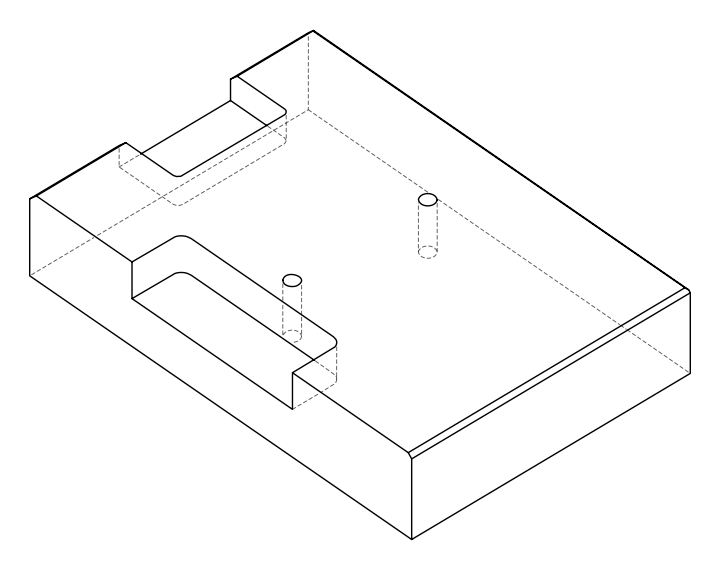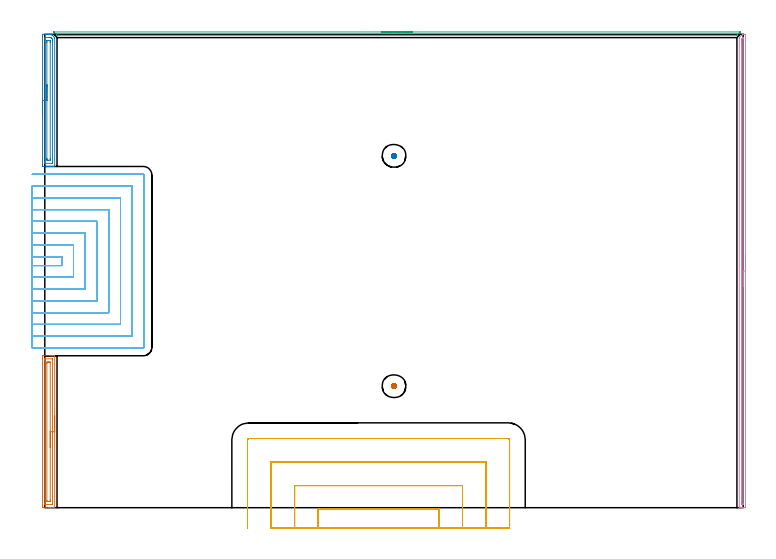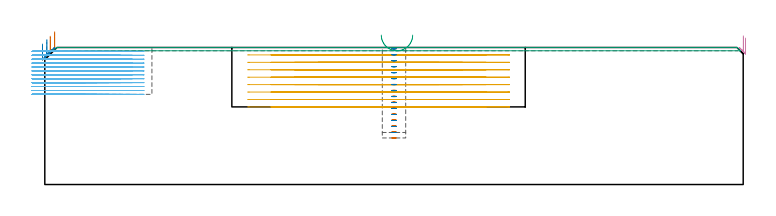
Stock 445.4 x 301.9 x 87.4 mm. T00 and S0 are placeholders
(PLAN: 8 operations, 3 tool changes, 88.8 min)
(1 AREA_MILL | FG_CHAMFER_SURFACE | UGT0205_001 | 2.54 min | 3093 mm3)
(2 AREA_MILL_1 | FG_CHAMFER_SURFACE_1 | UGT0205_001 | 2.23 min | 2707 mm3)
(3 AREA_MILL_2 | FG_CHAMFER_SURFACE_2 | UGT0205_001 | 3.64 min | 967 mm3)
(4 AREA_MILL_3 | FG_CHAMFER_SURFACE_3 | UGT0205_001 | 4.98 min | 2407 mm3)
(5 MILL_SLOT | SLOT_PARTIAL_RECTANGULAR | UGT0201_094 | Follow Part, ap 5, ae 75% | 24.43 min | 381770 mm3)
(6 MILL_SLOT_1 | SLOT_PARTIAL_RECTANGULAR_1 | NXT0201_010 | Follow Part, ap 2.5, ae 75% | 49.24 min | 245827 mm3)
(7 MILL_BLIND_HOLE_FROM_SOLID_MATERIAL | STEP1POCKET | NXT0201_011 | Spiral | 0.89 min | 10066 mm3)
(8 MILL_BLIND_HOLE_FROM_SOLID_MATERIAL_1 | STEP1POCKET_1 | NXT0201_011 | Spiral | 0.83 min | 9400 mm3)
(TOOL UGT0205_001 | Chamfer Mill 20 x 3 x 45 deg. | D20 FL50 Z2)
(TOOL UGT0201_094 | End mill 20 mm | D20 FL38 Z4)
(TOOL NXT0201_010 | ENDMILL 10mm [2P460-1000-NA 1630] | D10 FL30 Z6)
(TOOL NXT0201_011 | ENDMILL 12mm [2P460-1200-NA 1630] | D12 FL38 Z6)
(OP 1 AREA_MILL)
G17 G21 G94 G90
T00 M6
G54
G17 G0 G90 X6.3 Y58.45 S1061 M3
G43 Z97.4 H0
G94 G1 Y58.412 Z96.528 F250.
Y58.298 Z95.663
Y58.109 Z94.812
Y57.847 Z93.98
Y57.513 Z93.174
Y57.11 Z92.4
Y56.642 Z91.664
Y56.11 Z90.972
Y55.521 Z90.329
Y54.878 Z89.739
Y54.186 Z89.208
Y53.45 Z88.74
Y52.676 Z88.337
Y51.87 Z88.003
Y51.038 Z87.741
Y50.187 Z87.552
Y49.322 Z87.438
Y48.45 Z87.4
Y0.179
X6.298 Y0.01 Z87.389
X6.145 Y0.002 Z87.238
X5.987 Y0. Z87.086
X5.734 Z86.833
X5.031 Z86.126
X3.803 Z84.9
X3.277 Z84.372
X2.663 Z83.758
X-1.109 Y0.001 Z79.989
X-1.327 Y0.004 Z79.77
X-1.492 Y0.01 Z79.605
X-1.497 Y0.23 Z79.602
X-1.499 Y0.626 Z79.601
X-1.5 Y1.025 Z79.6
X-1.499 Y96.274 Z79.601
X-1.497 Y96.67 Z79.602
X-1.492 Y96.89 Z79.605
X-1.109 Y96.9 Z79.989
X3.277 Z84.372
X3.803 Z84.9
X4.154 Z85.25
X4.68 Z85.777
X5.031 Z86.126
X5.734 Z86.833
X5.987 Z87.086
X6.145 Y96.898 Z87.238
X6.297 Y96.89 Z87.389
X6.3 Y96.721 Z87.4
Y48.45
X4.886 Z85.986
X4.885 Y2.562 Z85.985
X4.884 Y2.414 Z85.984
X4.879 Y2.043 Z85.979
X4.871 Y2.01 Z85.971
X4.804 Y2.005 Z85.904
X4.696 Y2.001 Z85.796
X0.174 Y2. Z81.274
X-0.015 Y2.002 Z81.085
X-0.049 Y2.005 Z81.051
X-0.079 Y2.011 Z81.021
X-0.081 Y2.055 Z81.019
X-0.085 Y2.265 Z81.015
Y94.338
X-0.084 Y94.486 Z81.016
X-0.079 Y94.857 Z81.021
X-0.071 Y94.89 Z81.029
X-0.004 Y94.895 Z81.096
X0.105 Y94.899 Z81.205
X4.626 Y94.9 Z85.726
X4.815 Y94.898 Z85.915
X4.849 Y94.895 Z85.949
X4.879 Y94.889 Z85.979
X4.881 Y94.845 Z85.981
X4.885 Y94.636 Z85.985
X4.886 Y48.45 Z85.986
X3.471 Z84.571
Y4.898
X3.467 Y4.201 Z84.567
X3.464 Y4.011 Z84.564
X3.277 Y4.007 Z84.377
X2.597 Y4. Z83.697
X2.4 Z83.5
X1.72 Y4.001 Z82.82
X1.523 Y4.006 Z82.623
X1.335 Y4.013 Z82.435
X1.331 Y4.201 Z82.431
X1.329 Y4.399 Z82.429
Y92.002
X1.333 Y92.699 Z82.433
X1.336 Y92.889 Z82.436
X1.523 Y92.893 Z82.623
X2.203 Y92.9 Z83.303
X2.4 Z83.5
X3.08 Y92.899 Z84.18
X3.277 Y92.894 Z84.377
X3.465 Y92.887 Z84.565
X3.469 Y92.699 Z84.569
X3.471 Y92.501 Z84.571
Y48.45
Y47.578 Z84.61
Y46.714 Z84.723
Y45.862 Z84.912
Y45.03 Z85.175
Y44.224 Z85.508
Y43.45 Z85.911
Y42.714 Z86.38
Y42.022 Z86.911
Y41.379 Z87.5
Y40.79 Z88.144
Y40.259 Z88.836
Y39.79 Z89.571
Y39.387 Z90.345
Y39.053 Z91.151
Y38.791 Z91.983
Y38.602 Z92.835
Y38.488 Z93.7
Y38.45 Z94.571
G0 Z97.4
M5
M2
(OP 2 AREA_MILL_1)
G17 G21 G94 G90
T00 M6
G54
G17 G0 G90 X-1.5 Y249.75 S1061 M3
G43 Z97.4 H0
Z89.6
G94 G1 Y249.788 Z88.728 F250.
Y249.902 Z87.864
Y250.091 Z87.012
Y250.353 Z86.18
Y250.687 Z85.374
Y251.09 Z84.6
Y251.559 Z83.864
Y252.09 Z83.172
Y252.679 Z82.529
Y253.322 Z81.94
Y254.014 Z81.409
Y254.75 Z80.94
Y255.524 Z80.537
Y256.33 Z80.203
Y257.162 Z79.941
Y258.014 Z79.752
Y258.878 Z79.638
Y259.75 Z79.6
Y300.789
X-1.499 Y301.284 Z79.601
X-1.496 Y301.678 Z79.602
X-1.492 Y301.89 Z79.605
X-1.109 Y301.9 Z79.987
X0.646 Z81.74
X2.067 Z83.164
X2.4 Z83.496
X3.065 Z84.165
X4.154 Y301.899 Z85.253
X4.193 Y301.896 Z85.291
X4.221 Y301.88 Z85.32
X4.377 Y301.723 Z85.476
X4.447 Y301.655 Z85.543
X4.519 Y301.582 Z85.618
X4.665 Y301.436 Z85.764
X4.739 Y301.363 Z85.835
X4.816 Y301.284 Z85.916
X4.952 Y301.149 Z86.051
X5.032 Y301.07 Z86.128
X5.634 Y300.466 Z86.733
X6.156 Y299.944 Z87.254
X6.295 Y299.805 Z87.391
X6.3 Y299.498 Z87.4
Y217.769
X6.298 Y217.61 Z87.389
X6.154 Y217.603 Z87.246
X6.003 Y217.6 Z87.103
X5.697 Z86.796
X5.032 Z86.126
X3.822 Z84.918
X3.277 Z84.371
X-0.836 Z80.261
X-1.109 Y217.601 Z79.988
X-1.327 Y217.605 Z79.771
X-1.492 Y217.61 Z79.605
X-1.496 Y217.821 Z79.602
X-1.499 Y218.216 Z79.601
X-1.5 Y218.615 Z79.6
Y259.75
X-0.086 Z81.014
X-0.085 Y299.498 Z81.015
X-0.081 Y299.869 Z81.019
X-0.079 Y299.885 Z81.021
X-0.056 Y299.89 Z81.044
X0.014 Y299.896 Z81.114
X0.119 Y299.899 Z81.219
X2.883 Y299.9 Z83.983
X3.277 Y299.896 Z84.377
X3.672 Y299.89 Z84.772
X3.763 Y299.875 Z84.863
X3.818 Y299.825 Z84.918
X3.93 Y299.718 Z85.03
X4.153 Y299.498 Z85.253
X4.241 Y299.409 Z85.341
X4.565 Y299.08 Z85.665
X4.879 Y298.76 Z85.979
X4.881 Y298.604 Z85.981
X4.885 Y297.86 Z85.985
Y220.002
X4.881 Y219.631 Z85.981
X4.879 Y219.615 Z85.979
X4.856 Y219.61 Z85.956
X4.786 Y219.604 Z85.886
X4.681 Y219.601 Z85.781
X0.164 Y219.6 Z81.264
X-0.017 Y219.602 Z81.083
X-0.048 Y219.605 Z81.052
X-0.076 Y219.609 Z81.024
X-0.079 Y219.649 Z81.021
X-0.084 Y219.853 Z81.016
X-0.085 Y220.002 Z81.015
X-0.086 Y220.747 Z81.014
Y259.75
X1.328 Z82.428
X1.329 Y296.818 Z82.429
X1.33 Y297.015 Z82.43
X1.336 Y297.711 Z82.436
X1.344 Y297.893 Z82.444
X2.4 Y297.9 Z83.5
X3.094 Y297.898 Z84.194
X3.277 Y297.891 Z84.377
X3.301 Y297.888 Z84.401
X3.327 Y297.865 Z84.427
X3.378 Y297.811 Z84.478
X3.464 Y297.711 Z84.564
X3.467 Y297.518 Z84.567
X3.471 Y296.818 Z84.571
Y296.62
Y222.682
X3.47 Y222.485 Z84.57
X3.464 Y221.789 Z84.564
X3.456 Y221.607 Z84.556
X2.4 Y221.6 Z83.5
X1.707 Y221.601 Z82.807
X1.523 Y221.605 Z82.623
X1.344 Y221.61 Z82.444
X1.336 Y221.789 Z82.436
X1.332 Y221.983 Z82.432
X1.329 Y222.682 Z82.429
Y222.88
X1.328 Y259.75 Z82.428
Y260.622 Z82.467
Y261.487 Z82.58
Y262.338 Z82.769
Y263.17 Z83.032
Y263.976 Z83.365
Y264.75 Z83.768
Y265.486 Z84.237
Y266.178 Z84.768
Y266.821 Z85.357
Y267.41 Z86.001
Y267.942 Z86.693
Y268.41 Z87.428
Y268.813 Z88.202
Y269.147 Z89.008
Y269.409 Z89.84
Y269.598 Z90.692
Y269.712 Z91.557
Y269.75 Z92.428
G0 Z97.4
M5
M2
(OP 3 AREA_MILL_2)
G17 G21 G94 G90
T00 M6
G54
G17 G0 G90 X214.6 Y303.4 S1061 M3
G43 Z97.4 H0
Z95.3
G94 G1 X214.638 Z94.428 F250.
X214.752 Z93.564
X214.941 Z92.712
X215.203 Z91.88
X215.537 Z91.074
X215.94 Z90.3
X216.408 Z89.564
X216.939 Z88.872
X217.529 Z88.229
X218.172 Z87.64
X218.864 Z87.108
X219.6 Z86.64
X220.374 Z86.237
X221.18 Z85.903
X222.012 Z85.641
X222.863 Z85.452
X223.728 Z85.338
X224.6 Z85.3
X443.397
X443.485 Y303.397 Z85.302
X443.487 Y303.395 Z85.303
X443.485 Y303.384 Z85.314
X441.53 Y301.431 Z87.269
X441.395 Y301.304 Z87.39
X441.104 Y301.3 Z87.4
X8.096
X7.805 Y301.304 Z87.39
X7.669 Y301.431 Z87.269
X6.013 Y303.087 Z85.612
X5.856 Y303.242 Z85.454
X5.715 Y303.386 Z85.312
X5.713 Y303.395 Z85.303
X5.715 Y303.399 Z85.299
X5.802 Y303.4 Z85.3
X224.6
X225.471 Z85.338
X226.336 Z85.452
X227.188 Z85.641
X228.02 Z85.903
X228.826 Z86.237
X229.6 Z86.64
X230.336 Z87.108
X231.028 Z87.64
X231.671 Z88.229
X232.26 Z88.872
X232.791 Z89.564
X233.26 Z90.3
X233.663 Z91.074
X233.997 Z91.88
X234.259 Z92.712
X234.448 Z93.564
X234.562 Z94.428
X234.6 Z95.3
G0 Z97.4
M5
M2
(OP 4 AREA_MILL_3)
G17 G21 G94 G90
T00 M6
G54
G17 G0 G90 X446.9 Y160.95 S1061 M3
G43 Z97.4 H0
Z93.4
G94 G1 Y160.912 Z92.528 F250.
Y160.798 Z91.664
Y160.609 Z90.812
Y160.347 Z89.98
Y160.013 Z89.174
Y159.61 Z88.4
Y159.142 Z87.664
Y158.61 Z86.972
Y158.021 Z86.329
Y157.378 Z85.74
Y156.686 Z85.208
Y155.95 Z84.74
Y155.176 Z84.337
Y154.37 Z84.003
Y153.538 Z83.741
Y152.687 Z83.552
Y151.822 Z83.438
Y150.95 Z83.4
X446.899 Y0.603 Z83.401
X446.897 Y0.334
X446.893 Y0.01 Z83.402
X446.636 Y0. Z83.658
X446.073 Z84.224
X445.768 Z84.529
X445.205 Z85.092
X444.9 Z85.396
X444.29 Z86.009
X443.774 Z86.526
X443.164 Z87.135
X443.085 Z87.214
X442.992 Z87.299
X442.951 Z87.34
X442.902 Y0.01 Z87.388
X442.9 Y0.157 Z87.4
Y299.512
X442.904 Y299.804 Z87.39
X443.058 Y299.959 Z87.239
X443.164 Y300.065 Z87.134
X444.9 Y301.8 Z85.398
X444.994 Y301.893 Z85.302
X445.009 Y301.897 Z85.288
X445.51 Y301.9 Z84.789
X446.026 Z84.273
X446.636 Y301.897 Z83.659
X446.891 Y301.896 Z83.405
X446.893 Y301.875 Z83.404
X446.898 Y301.743 Z83.402
X446.9 Y301.608 Z83.4
Y150.95
X445.486 Z84.814
X445.485 Y2.678 Z84.815
X445.484 Y2.387 Z84.816
X445.481 Y2.087 Z84.819
X445.479 Y2.02 Z84.821
X445.402 Y2.01 Z84.898
X445.274 Y2.003 Z85.026
X444.9 Y2.001 Z85.4
X444.407 Y2.002 Z85.893
X444.334 Y2.008 Z85.966
X444.321 Y2.011 Z85.979
X444.319 Y2.034 Z85.981
X444.316 Y2.095 Z85.984
X444.315 Y2.387 Z85.985
X444.314 Y2.99 Z85.986
X444.315 Y297.728 Z85.985
X444.317 Y298.327 Z85.983
X444.321 Y298.62 Z85.979
X444.326 Y298.764 Z85.974
X444.42 Y298.864 Z85.88
X444.542 Y298.989 Z85.758
X445.062 Y299.513 Z85.238
X445.212 Y299.66 Z85.088
X445.425 Y299.866 Z84.875
X445.443 Y299.882 Z84.857
X445.479 Y299.885 Z84.821
X445.482 Y299.807 Z84.818
X445.485 Y299.513 Z84.815
Y299.332
X445.486 Y150.95 Z84.814
Y150.078 Z84.852
Y149.214 Z84.966
Y148.362 Z85.155
Y147.53 Z85.417
Y146.724 Z85.751
Y145.95 Z86.154
Y145.214 Z86.623
Y144.522 Z87.154
Y143.879 Z87.743
Y143.29 Z88.386
Y142.759 Z89.078
Y142.29 Z89.814
Y141.887 Z90.588
Y141.553 Z91.394
Y141.291 Z92.226
Y141.102 Z93.078
Y140.988 Z93.943
Y140.95 Z94.814
G0 Z97.4
M5
M2
(OP 5 MILL_SLOT)
G17 G21 G94 G90
T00 M6
G54
G17 G0 G90 X251.4 Y-13. S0 M3
G43 Z97.4 H0
Z82.662
G94 G1 Y-10. F250.
Y-0.9 F500.
X174.3
Y-10.
Y-13. F250.
X266.4
Y-10.
Y14.1 F500.
X159.3
Y-10.
Y-13. F250.
X281.4
Y-10.
Y29.1 F500.
X144.3
Y-10.
Y-13. F250.
X296.4
Y-10.
Y43.2 F500.
G3 X295.5 Y44.1 R0.9
G1 X130.2
G3 X129.3 Y43.2 R0.9
G1 Y-10.
Y-13. F250.
G0 X251.4 Z77.925
G1 Y-10.
Y-0.9 F500.
X174.3
Y-10.
Y-13. F250.
X266.4
Y-10.
Y14.1 F500.
X159.3
Y-10.
Y-13. F250.
X281.4
Y-10.
Y29.1 F500.
X144.3
Y-10.
Y-13. F250.
X296.4
Y-10.
Y43.2 F500.
G3 X295.5 Y44.1 R0.9
G1 X130.2
G3 X129.3 Y43.2 R0.9
G1 Y-10.
Y-13. F250.
G0 X251.4 Z73.187
G1 Y-10.
Y-0.9 F500.
X174.3
Y-10.
Y-13. F250.
X266.4
Y-10.
Y14.1 F500.
X159.3
Y-10.
Y-13. F250.
X281.4
Y-10.
Y29.1 F500.
X144.3
Y-10.
Y-13. F250.
X296.4
Y-10.
Y43.2 F500.
G3 X295.5 Y44.1 R0.9
G1 X130.2
G3 X129.3 Y43.2 R0.9
G1 Y-10.
Y-13. F250.
G0 X251.4 Z68.45
G1 Y-10.
Y-0.9 F500.
X174.3
Y-10.
Y-13. F250.
X266.4
Y-10.
Y14.1 F500.
X159.3
Y-10.
Y-13. F250.
X281.4
Y-10.
Y29.1 F500.
X144.3
Y-10.
Y-13. F250.
X296.4
Y-10.
Y43.2 F500.
G3 X295.5 Y44.1 R0.9
G1 X130.2
G3 X129.3 Y43.2 R0.9
G1 Y-10.
Y-13. F250.
G0 X251.4 Z63.712
G1 Y-10.
Y-0.9 F500.
X174.3
Y-10.
Y-13. F250.
X266.4
Y-10.
Y14.1 F500.
X159.3
Y-10.
Y-13. F250.
X281.4
Y-10.
Y29.1 F500.
X144.3
Y-10.
Y-13. F250.
X296.4
Y-10.
Y43.2 F500.
G3 X295.5 Y44.1 R0.9
G1 X130.2
G3 X129.3 Y43.2 R0.9
G1 Y-10.
Y-13. F250.
G0 X251.4 Z58.975
G1 Y-10.
Y-0.9 F500.
X174.3
Y-10.
Y-13. F250.
X266.4
Y-10.
Y14.1 F500.
X159.3
Y-10.
Y-13. F250.
X281.4
Y-10.
Y29.1 F500.
X144.3
Y-10.
Y-13. F250.
X296.4
Y-10.
Y43.2 F500.
G3 X295.5 Y44.1 R0.9
G1 X130.2
G3 X129.3 Y43.2 R0.9
G1 Y-10.
Y-13. F250.
G0 X251.4 Z54.237
G1 Y-10.
Y-0.9 F500.
X174.3
Y-10.
Y-13. F250.
X266.4
Y-10.
Y14.1 F500.
X159.3
Y-10.
Y-13. F250.
X281.4
Y-10.
Y29.1 F500.
X144.3
Y-10.
Y-13. F250.
X296.4
Y-10.
Y43.2 F500.
G3 X295.5 Y44.1 R0.9
G1 X130.2
G3 X129.3 Y43.2 R0.9
G1 Y-10.
Y-13. F250.
G0 X251.4 Z49.5
G1 Y-10.
Y-0.9 F500.
X174.3
Y-10.
Y-13. F250.
X266.4
Y-10.
Y14.1 F500.
X159.3
Y-10.
Y-13. F250.
X281.4
Y-10.
Y29.1 F500.
X144.3
Y-10.
Y-13. F250.
X296.4
Y-10.
Y43.2 F500.
G3 X295.5 Y44.1 R0.9
G1 X130.2
G3 X129.3 Y43.2 R0.9
G1 Y-10.
Y-13. F250.
G0 Z97.4
M5
M2
(OP 6 MILL_SLOT_1)
G17 G21 G94 G90
T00 M6
G54
G17 G0 G90 X-8. Y154.383 S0 M3
G43 Z97.4 H1
Z84.908
G94 G1 X-5. Y154.399 F250.
X-4.714 Y154.4 F500.
X10.8
Y160.1
X-4.725
X-5. Y160.101
X-8. Y160.116 F250.
Y146.88
X-5. Y146.899
X-4.714 Y146.9 F500.
X18.3
Y167.6
X-4.725
X-5. Y167.601
X-8. Y167.619 F250.
Y139.376
X-5. Y139.399
G2 X-4.714 Y139.4 R37.5 F500.
G1 X25.8
Y175.1
X-4.725
G2 X-5. Y175.101 R37.5
G1 X-8. Y175.123 F250.
Y131.87
X-5. Y131.899
G2 X-4.714 Y131.9 R30. F500.
G1 X33.3
Y182.6
X-4.725
G2 X-5. Y182.601 R30.
G1 X-8. Y182.629 F250.
Y124.36
X-5. Y124.398
G2 X-4.714 Y124.4 R22.5 F500.
G1 X40.8
Y190.1
X-4.725
G2 X-5. Y190.102 R22.5
G1 X-8. Y190.138 F250.
X-7.999 Y116.84
X-5. Y116.897
G2 X-4.714 Y116.9 R15. F500.
G1 X48.3
Y197.6
X-4.725
G2 X-5. Y197.603 R15.
G1 X-7.999 Y197.658 F250.
X-7.998 Y109.28
X-5. Y109.395
G2 X-4.714 Y109.4 R7.5 F500.
G1 X55.8
Y205.1
X-4.725
G2 X-5. Y205.105 R7.5
G1 X-7.998 Y205.215 F250.
X-7.714 Y101.9
X-4.714
X62.8 F500.
G3 X63.3 Y102.4 R0.5
G1 Y212.1
G3 X62.8 Y212.6 R0.5
G1 X-4.725
X-7.725 F250.
G0 X-8. Y154.4 Z82.417
G1 X-5.
X10.8 F500.
Y160.1
X-5.
X-8. F250.
Y146.9
X-5.
X18.3 F500.
Y167.6
X-5.
X-8. F250.
Y139.4
X-5.
X25.8 F500.
Y175.1
X-5.
X-8. F250.
Y131.9
X-5.
X33.3 F500.
Y182.6
X-5.
X-8. F250.
Y124.4
X-5.
X40.8 F500.
Y190.1
X-5.
X-8. F250.
Y116.9
X-5.
X48.3 F500.
Y197.6
X-5.
X-8. F250.
Y109.4
X-5.
X55.8 F500.
Y205.1
X-5.
X-8. F250.
Y101.9
X-5.
X62.8 F500.
G3 X63.3 Y102.4 R0.5
G1 Y212.1
G3 X62.8 Y212.6 R0.5
G1 X-5.
X-8. F250.
G0 Y154.4 Z79.925
G1 X-5.
X10.8 F500.
Y160.1
X-5.
X-8. F250.
Y146.9
X-5.
X18.3 F500.
Y167.6
X-5.
X-8. F250.
Y139.4
X-5.
X25.8 F500.
Y175.1
X-5.
X-8. F250.
Y131.9
X-5.
X33.3 F500.
Y182.6
X-5.
X-8. F250.
Y124.4
X-5.
X40.8 F500.
Y190.1
X-5.
X-8. F250.
Y116.9
X-5.
X48.3 F500.
Y197.6
X-5.
X-8. F250.
Y109.4
X-5.
X55.8 F500.
Y205.1
X-5.
X-8. F250.
Y101.9
X-5.
X62.8 F500.
G3 X63.3 Y102.4 R0.5
G1 Y212.1
G3 X62.8 Y212.6 R0.5
G1 X-5.
X-8. F250.
G0 Y154.4 Z77.433
G1 X-5.
X10.8 F500.
Y160.1
X-5.
X-8. F250.
Y146.9
X-5.
X18.3 F500.
Y167.6
X-5.
X-8. F250.
Y139.4
X-5.
X25.8 F500.
Y175.1
X-5.
X-8. F250.
Y131.9
X-5.
X33.3 F500.
Y182.6
X-5.
X-8. F250.
Y124.4
X-5.
X40.8 F500.
Y190.1
X-5.
X-8. F250.
Y116.9
X-5.
X48.3 F500.
Y197.6
X-5.
X-8. F250.
Y109.4
X-5.
X55.8 F500.
Y205.1
X-5.
X-8. F250.
Y101.9
X-5.
X62.8 F500.
G3 X63.3 Y102.4 R0.5
G1 Y212.1
G3 X62.8 Y212.6 R0.5
G1 X-5.
X-8. F250.
G0 Y154.4 Z74.942
G1 X-5.
X10.8 F500.
Y160.1
X-5.
X-8. F250.
Y146.9
X-5.
X18.3 F500.
Y167.6
X-5.
X-8. F250.
Y139.4
X-5.
X25.8 F500.
Y175.1
X-5.
X-8. F250.
Y131.9
X-5.
X33.3 F500.
Y182.6
X-5.
X-8. F250.
Y124.4
X-5.
X40.8 F500.
Y190.1
X-5.
X-8. F250.
Y116.9
X-5.
X48.3 F500.
Y197.6
X-5.
X-8. F250.
Y109.4
X-5.
X55.8 F500.
Y205.1
X-5.
X-8. F250.
Y101.9
X-5.
X62.8 F500.
G3 X63.3 Y102.4 R0.5
G1 Y212.1
G3 X62.8 Y212.6 R0.5
G1 X-5.
X-8. F250.
G0 Y154.4 Z72.45
G1 X-5.
X10.8 F500.
Y160.1
X-5.
X-8. F250.
Y146.9
X-5.
X18.3 F500.
Y167.6
X-5.
X-8. F250.
Y139.4
X-5.
X25.8 F500.
Y175.1
X-5.
X-8. F250.
Y131.9
X-5.
X33.3 F500.
Y182.6
X-5.
X-8. F250.
Y124.4
X-5.
X40.8 F500.
Y190.1
X-5.
X-8. F250.
Y116.9
X-5.
X48.3 F500.
Y197.6
X-5.
X-8. F250.
Y109.4
X-5.
X55.8 F500.
Y205.1
X-5.
X-8. F250.
Y101.9
X-5.
X62.8 F500.
G3 X63.3 Y102.4 R0.5
G1 Y212.1
G3 X62.8 Y212.6 R0.5
G1 X-5.
X-8. F250.
G0 Y154.4 Z69.958
G1 X-5.
X10.8 F500.
Y160.1
X-5.
X-8. F250.
Y146.9
X-5.
X18.3 F500.
Y167.6
X-5.
X-8. F250.
Y139.4
X-5.
X25.8 F500.
Y175.1
X-5.
X-8. F250.
Y131.9
X-5.
X33.3 F500.
Y182.6
X-5.
X-8. F250.
Y124.4
X-5.
X40.8 F500.
Y190.1
X-5.
X-8. F250.
Y116.9
X-5.
X48.3 F500.
Y197.6
X-5.
X-8. F250.
Y109.4
X-5.
X55.8 F500.
Y205.1
X-5.
X-8. F250.
Y101.9
X-5.
X62.8 F500.
G3 X63.3 Y102.4 R0.5
G1 Y212.1
G3 X62.8 Y212.6 R0.5
G1 X-5.
X-8. F250.
G0 Y154.4 Z67.467
G1 X-5.
X10.8 F500.
Y160.1
X-5.
X-8. F250.
Y146.9
X-5.
X18.3 F500.
Y167.6
X-5.
X-8. F250.
Y139.4
X-5.
X25.8 F500.
Y175.1
X-5.
X-8. F250.
Y131.9
X-5.
X33.3 F500.
Y182.6
X-5.
X-8. F250.
Y124.4
X-5.
X40.8 F500.
Y190.1
X-5.
X-8. F250.
Y116.9
X-5.
X48.3 F500.
Y197.6
X-5.
X-8. F250.
Y109.4
X-5.
X55.8 F500.
Y205.1
X-5.
X-8. F250.
Y101.9
X-5.
X62.8 F500.
G3 X63.3 Y102.4 R0.5
G1 Y212.1
G3 X62.8 Y212.6 R0.5
G1 X-5.
X-8. F250.
G0 Y154.4 Z64.975
G1 X-5.
X10.8 F500.
Y160.1
X-5.
X-8. F250.
Y146.9
X-5.
X18.3 F500.
Y167.6
X-5.
X-8. F250.
Y139.4
X-5.
X25.8 F500.
Y175.1
X-5.
X-8. F250.
Y131.9
X-5.
X33.3 F500.
Y182.6
X-5.
X-8. F250.
Y124.4
X-5.
X40.8 F500.
Y190.1
X-5.
X-8. F250.
Y116.9
X-5.
X48.3 F500.
Y197.6
X-5.
X-8. F250.
Y109.4
X-5.
X55.8 F500.
Y205.1
X-5.
X-8. F250.
Y101.9
X-5.
X62.8 F500.
G3 X63.3 Y102.4 R0.5
G1 Y212.1
G3 X62.8 Y212.6 R0.5
G1 X-5.
X-8. F250.
G0 Y154.4 Z62.483
G1 X-5.
X10.8 F500.
Y160.1
X-5.
X-8. F250.
Y146.9
X-5.
X18.3 F500.
Y167.6
X-5.
X-8. F250.
Y139.4
X-5.
X25.8 F500.
Y175.1
X-5.
X-8. F250.
Y131.9
X-5.
X33.3 F500.
Y182.6
X-5.
X-8. F250.
Y124.4
X-5.
X40.8 F500.
Y190.1
X-5.
X-8. F250.
Y116.9
X-5.
X48.3 F500.
Y197.6
X-5.
X-8. F250.
Y109.4
X-5.
X55.8 F500.
Y205.1
X-5.
X-8. F250.
Y101.9
X-5.
X62.8 F500.
G3 X63.3 Y102.4 R0.5
G1 Y212.1
G3 X62.8 Y212.6 R0.5
G1 X-5.
X-8. F250.
G0 Y154.4 Z59.992
G1 X-5.
X10.8 F500.
Y160.1
X-5.
X-8. F250.
Y146.9
X-5.
X18.3 F500.
Y167.6
X-5.
X-8. F250.
Y139.4
X-5.
X25.8 F500.
Y175.1
X-5.
X-8. F250.
Y131.9
X-5.
X33.3 F500.
Y182.6
X-5.
X-8. F250.
Y124.4
X-5.
X40.8 F500.
Y190.1
X-5.
X-8. F250.
Y116.9
X-5.
X48.3 F500.
Y197.6
X-5.
X-8. F250.
Y109.4
X-5.
X55.8 F500.
Y205.1
X-5.
X-8. F250.
Y101.9
X-5.
X62.8 F500.
G3 X63.3 Y102.4 R0.5
G1 Y212.1
G3 X62.8 Y212.6 R0.5
G1 X-5.
X-8. F250.
G0 Y154.4 Z57.5
G1 X-5.
X10.8 F500.
Y160.1
X-5.
X-8. F250.
Y146.9
X-5.
X18.3 F500.
Y167.6
X-5.
X-8. F250.
Y139.4
X-5.
X25.8 F500.
Y175.1
X-5.
X-8. F250.
Y131.9
X-5.
X33.3 F500.
Y182.6
X-5.
X-8. F250.
Y124.4
X-5.
X40.8 F500.
Y190.1
X-5.
X-8. F250.
Y116.9
X-5.
X48.3 F500.
Y197.6
X-5.
X-8. F250.
Y109.4
X-5.
X55.8 F500.
Y205.1
X-5.
X-8. F250.
Y101.9
X-5.
X62.8 F500.
G3 X63.3 Y102.4 R0.5
G1 Y212.1
G3 X62.8 Y212.6 R0.5
G1 X-5.
X-8. F250.
G0 Z97.4
M5
M2
(OP 7 MILL_BLIND_HOLE_FROM_SOLID_MATERIAL)
G17 G21 G94 G90
T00 M6
G54
G17 G0 G90 X222.7 Y77.5 S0 M3
G43 Z97.4 H1
Z86.606
G94 G3 X223.425 Y78.225 R0.725 F250.
X222.7 Y78.95 R0.725
X221.25 Y77.5 R1.45
X222.7 Y78.95 R-1.45
X221.975 Y78.225 R0.725
X222.7 Y77.5 R0.725
G0 Z82.813
G3 X223.425 Y78.225 R0.725
X222.7 Y78.95 R0.725
X221.25 Y77.5 R1.45
X222.7 Y78.95 R-1.45
X221.975 Y78.225 R0.725
X222.7 Y77.5 R0.725
G0 Z79.019
G3 X223.425 Y78.225 R0.725
X222.7 Y78.95 R0.725
X221.25 Y77.5 R1.45
X222.7 Y78.95 R-1.45
X221.975 Y78.225 R0.725
X222.7 Y77.5 R0.725
G0 Z75.225
G3 X223.425 Y78.225 R0.725
X222.7 Y78.95 R0.725
X221.25 Y77.5 R1.45
X222.7 Y78.95 R-1.45
X221.975 Y78.225 R0.725
X222.7 Y77.5 R0.725
G0 Z71.431
G3 X223.425 Y78.225 R0.725
X222.7 Y78.95 R0.725
X221.25 Y77.5 R1.45
X222.7 Y78.95 R-1.45
X221.975 Y78.225 R0.725
X222.7 Y77.5 R0.725
G0 Z67.638
G3 X223.425 Y78.225 R0.725
X222.7 Y78.95 R0.725
X221.25 Y77.5 R1.45
X222.7 Y78.95 R-1.45
X221.975 Y78.225 R0.725
X222.7 Y77.5 R0.725
G0 Z63.844
G3 X223.425 Y78.225 R0.725
X222.7 Y78.95 R0.725
X221.25 Y77.5 R1.45
X222.7 Y78.95 R-1.45
X221.975 Y78.225 R0.725
X222.7 Y77.5 R0.725
G0 Z60.05
G3 X223.425 Y78.225 R0.725
X222.7 Y78.95 R0.725
X221.25 Y77.5 R1.45
X222.7 Y78.95 R-1.45
X221.975 Y78.225 R0.725
X222.7 Y77.5 R0.725
G0 Z56.256
G3 X223.425 Y78.225 R0.725
X222.7 Y78.95 R0.725
X221.25 Y77.5 R1.45
X222.7 Y78.95 R-1.45
X221.975 Y78.225 R0.725
X222.7 Y77.5 R0.725
G0 Z52.463
G3 X223.425 Y78.225 R0.725
X222.7 Y78.95 R0.725
X221.25 Y77.5 R1.45
X222.7 Y78.95 R-1.45
X221.975 Y78.225 R0.725
X222.7 Y77.5 R0.725
G0 Z48.669
G3 X223.425 Y78.225 R0.725
X222.7 Y78.95 R0.725
X221.25 Y77.5 R1.45
X222.7 Y78.95 R-1.45
X221.975 Y78.225 R0.725
X222.7 Y77.5 R0.725
G0 Z44.875
G3 X223.425 Y78.225 R0.725
X222.7 Y78.95 R0.725
X221.25 Y77.5 R1.45
X222.7 Y78.95 R-1.45
X221.975 Y78.225 R0.725
X222.7 Y77.5 R0.725
G0 Z41.081
G3 X223.425 Y78.225 R0.725
X222.7 Y78.95 R0.725
X221.25 Y77.5 R1.45
X222.7 Y78.95 R-1.45
X221.975 Y78.225 R0.725
X222.7 Y77.5 R0.725
G0 Z37.288
G3 X223.425 Y78.225 R0.725
X222.7 Y78.95 R0.725
X221.25 Y77.5 R1.45
X222.7 Y78.95 R-1.45
X221.975 Y78.225 R0.725
X222.7 Y77.5 R0.725
G0 Z33.494
G3 X223.425 Y78.225 R0.725
X222.7 Y78.95 R0.725
X221.25 Y77.5 R1.45
X222.7 Y78.95 R-1.45
X221.975 Y78.225 R0.725
X222.7 Y77.5 R0.725
G0 Z29.7
G3 X223.425 Y78.225 R0.725
X222.7 Y78.95 R0.725
X221.25 Y77.5 R1.45
X222.7 Y78.95 R-1.45
X221.975 Y78.225 R0.725
X222.7 Y77.5 R0.725
G0 Z97.4
M5
M2
(OP 8 MILL_BLIND_HOLE_FROM_SOLID_MATERIAL_1)
G17 G21 G94 G90
T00 M6
G54
G17 G0 G90 X222.7 Y224.4 S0 M3
G43 Z97.4 H1
Z86.587
G94 G3 X223.425 Y225.125 R0.725 F250.
X222.7 Y225.85 R0.725
X221.25 Y224.4 R1.45
X222.7 Y225.85 R-1.45
X221.975 Y225.125 R0.725
X222.7 Y224.4 R0.725
G0 Z82.773
G3 X223.425 Y225.125 R0.725
X222.7 Y225.85 R0.725
X221.25 Y224.4 R1.45
X222.7 Y225.85 R-1.45
X221.975 Y225.125 R0.725
X222.7 Y224.4 R0.725
G0 Z78.96
G3 X223.425 Y225.125 R0.725
X222.7 Y225.85 R0.725
X221.25 Y224.4 R1.45
X222.7 Y225.85 R-1.45
X221.975 Y225.125 R0.725
X222.7 Y224.4 R0.725
G0 Z75.147
G3 X223.425 Y225.125 R0.725
X222.7 Y225.85 R0.725
X221.25 Y224.4 R1.45
X222.7 Y225.85 R-1.45
X221.975 Y225.125 R0.725
X222.7 Y224.4 R0.725
G0 Z71.333
G3 X223.425 Y225.125 R0.725
X222.7 Y225.85 R0.725
X221.25 Y224.4 R1.45
X222.7 Y225.85 R-1.45
X221.975 Y225.125 R0.725
X222.7 Y224.4 R0.725
G0 Z67.52
G3 X223.425 Y225.125 R0.725
X222.7 Y225.85 R0.725
X221.25 Y224.4 R1.45
X222.7 Y225.85 R-1.45
X221.975 Y225.125 R0.725
X222.7 Y224.4 R0.725
G0 Z63.707
G3 X223.425 Y225.125 R0.725
X222.7 Y225.85 R0.725
X221.25 Y224.4 R1.45
X222.7 Y225.85 R-1.45
X221.975 Y225.125 R0.725
X222.7 Y224.4 R0.725
G0 Z59.893
G3 X223.425 Y225.125 R0.725
X222.7 Y225.85 R0.725
X221.25 Y224.4 R1.45
X222.7 Y225.85 R-1.45
X221.975 Y225.125 R0.725
X222.7 Y224.4 R0.725
G0 Z56.08
G3 X223.425 Y225.125 R0.725
X222.7 Y225.85 R0.725
X221.25 Y224.4 R1.45
X222.7 Y225.85 R-1.45
X221.975 Y225.125 R0.725
X222.7 Y224.4 R0.725
G0 Z52.267
G3 X223.425 Y225.125 R0.725
X222.7 Y225.85 R0.725
X221.25 Y224.4 R1.45
X222.7 Y225.85 R-1.45
X221.975 Y225.125 R0.725
X222.7 Y224.4 R0.725
G0 Z48.453
G3 X223.425 Y225.125 R0.725
X222.7 Y225.85 R0.725
X221.25 Y224.4 R1.45
X222.7 Y225.85 R-1.45
X221.975 Y225.125 R0.725
X222.7 Y224.4 R0.725
G0 Z44.64
G3 X223.425 Y225.125 R0.725
X222.7 Y225.85 R0.725
X221.25 Y224.4 R1.45
X222.7 Y225.85 R-1.45
X221.975 Y225.125 R0.725
X222.7 Y224.4 R0.725
G0 Z40.827
G3 X223.425 Y225.125 R0.725
X222.7 Y225.85 R0.725
X221.25 Y224.4 R1.45
X222.7 Y225.85 R-1.45
X221.975 Y225.125 R0.725
X222.7 Y224.4 R0.725
G0 Z37.013
G3 X223.425 Y225.125 R0.725
X222.7 Y225.85 R0.725
X221.25 Y224.4 R1.45
X222.7 Y225.85 R-1.45
X221.975 Y225.125 R0.725
X222.7 Y224.4 R0.725
G0 Z33.2
G3 X223.425 Y225.125 R0.725
X222.7 Y225.85 R0.725
X221.25 Y224.4 R1.45
X222.7 Y225.85 R-1.45
X221.975 Y225.125 R0.725
X222.7 Y224.4 R0.725
G0 Z97.4
M5
M2
